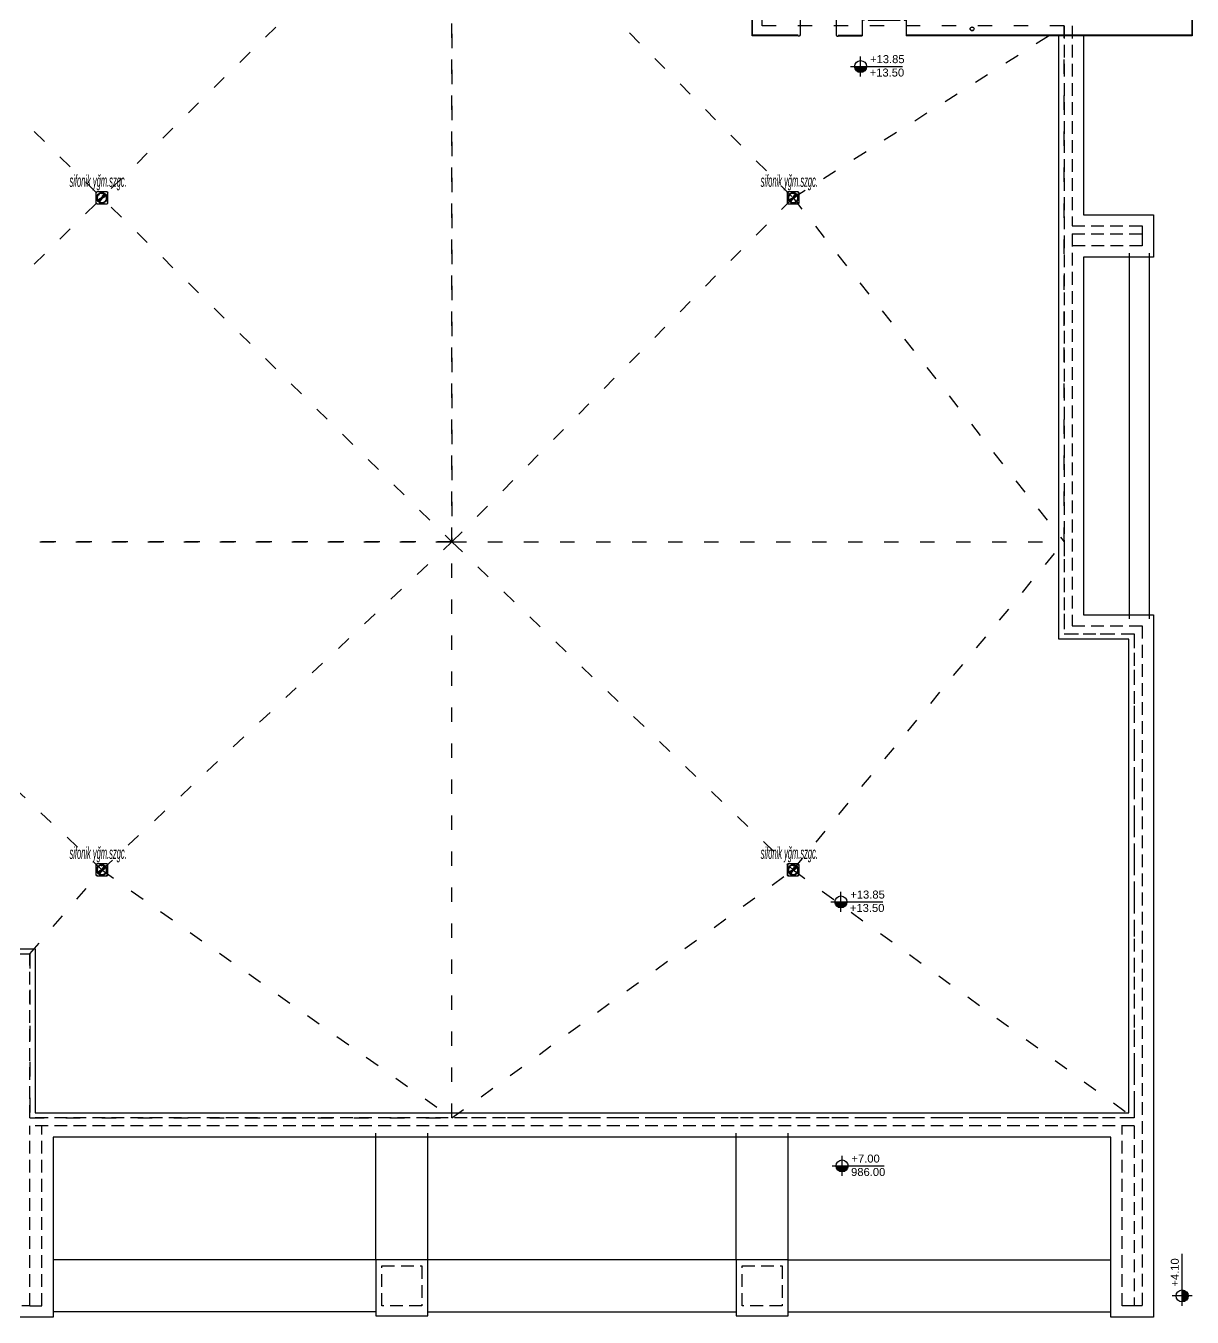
# Model space of a CAD drawing. Header units: centimetres. Extents: x 405564 to 502064, y 46284 to 60634.
# Drawn here: x 430460 to 433375, y 51805 to 55033 of the extents above; entities that cross this region are included whole.
import ezdxf
from ezdxf.enums import TextEntityAlignment as Align

# ---------------------------------------------------------------- set-up
doc = ezdxf.new("R2010")
doc.units = ezdxf.units.CM
doc.linetypes.add('ACAD_ISO03W100', pattern=[30, 12, -18])
doc.linetypes.add('HIDDEN', pattern=[9.525, 6.35, -3.175])
doc.layers.get('0').update_dxf_attribs({"color": 8, "lineweight": 9})
for name, color, linetype, lineweight in [('0-KRCN-MİMARİ-220526', 8, 'Continuous', 9), ('0-KRCN-SHT-YAZI-ÇAP-PİSSU', 41, 'Continuous', 30), ('GEB-BEZUG', 8, 'Continuous', 25)]:
    doc.layers.add(name, color=color, linetype=linetype, lineweight=lineweight)
for name, color, linetype in [('AS_DUV_CIMENTO ESASLI PANEL CEPHE KAPLAMASI', 8, 'Continuous'), ('AS_GOR', 8, 'Continuous'), ('AS_GOR_UZAK2', 8, 'Continuous'), ('AS_KAPI', 8, 'Continuous'), ('AS_KAPI_POZ', 8, 'Continuous'), ('AS_KAPI_SAC', 8, 'Continuous'), ('AS_SMB_KOT', 8, 'Continuous'), ('AS_TA_HIDDEN', 8, 'HIDDEN'), ('AS_TES_SUZGEC', 171, 'Continuous'), ('AS_YAZI_EGIM', 8, 'Continuous')]:
    doc.layers.add(name, color=color, linetype=linetype)
doc.styles.add('_yazı-50', font='arial.ttf')
doc.styles.add('OLCU', font='romanstw.shx', dxfattribs={"width": 0.6})
doc.styles.add('ÇAP-2', font='ARIALNBI.TTF')

# ---------------------------------------------------------------- blocks, each defined once
blk = doc.blocks.new('kot01')
at = {"layer": 'AS_SMB_KOT'}
h = blk.add_hatch(color=8, dxfattribs=at)
edge = h.paths.add_edge_path()
edge.add_arc((0, 0), 0.3, 180, 360)
edge.add_line((0.3, 0), (-0.3, 0))
for p, q in [((-0.5, 0), (2.1, 0)), ((0, -0.5), (0, 0.5))]:
    blk.add_line(p, q, dxfattribs=at)
blk.add_circle((0, 0), 0.3, dxfattribs=at)
at = {"layer": 'AS_SMB_KOT', "style": '_yazı-50'}
for tag, p in [('INCE', (0.434, 0.1)), ('KABA', (0.434, -0.5))]:
    blk.add_attdef(tag, p, '', height=0.4, dxfattribs=at)
blk = doc.blocks.new('*U52')
at = {"color": 0, "linetype": 'HIDDEN', "lineweight": -2}
blk.add_line((3, 105), (3, 1), dxfattribs=at)
at = {"color": 0, "lineweight": -2}
for points in [[(-2, 0), (0, 0), (0, 1), (3, 1), (3, -1), (5, -1), (5, -6), (0, -6), (0, -45)], [(112, 0), (110, 0), (110, 1), (107, 1), (107, -1), (105, -1), (105, -6), (110, -6), (110, -45)], [(15, -1), (15, -6), (95, -6), (95, -1)]]:
    blk.add_lwpolyline(points, dxfattribs=at)
blk.add_lwpolyline([(0, 1), (0, 0)])
blk.add_lwpolyline([(3, 1), (3, -1), (107, -1), (107, 1)], close=True, dxfattribs=at)
at = {"color": 0, "linetype": 'HIDDEN', "lineweight": -2}
blk.add_arc((3, 1), 104, 360, 90, dxfattribs=at)
at = {"color": 3, "style": 'OLCU', "width": 0.5, "flags": 1}
for tag, p in [('K-DIVISYON', (-80, -85)), ('K-PBAR', (105, -85)), ('K-KAPITIP', (-80, -335))]:
    blk.add_attdef(tag, p, '', height=17.5, dxfattribs=at)
at = {"color": 5, "true_color": 0x0505ff, "style": 'OLCU', "width": 0.5, "flags": 1}
for tag, p in [('K-NEREDEN-NO', (-80, -110)), ('K-NEREYE-NO', (-80, -185)), ('K-DUVARTIP', (-80, -285)), ('K-ACILISYON', (-80, -310))]:
    blk.add_attdef(tag, p, '', height=17.5, dxfattribs=at)
at = {"color": 1, "true_color": 0xfa0000, "style": 'OLCU', "width": 0.5, "flags": 1}
for tag, p in [('K-IZLENEBILIRLIK', (105, -110)), ('K-TEKMELIK', (105, -135)), ('K-KONTROLTIPNEREDEN', (-80, -160)), ('K-BAND', (105, -160)), ('K-MENFEZ', (105, -210)), ('K-KONTROLTIPNEREYE', (-80, -235)), ('K-PENCERE', (105, -235)), ('K-KILITTIP', (-80, -260)), ('K-NOT-AS-MIMARI1', (105, -285)), ('K-NOT-ELEKTRIK', (105, -335)), ('K-NOT-YANGIN', (105, -360)), ('K-ACMAKAPAMASISTEMI', (-80, -385)), ('K-NOT-ISLETME', (105, -385)), ('K-YANGIN', (-80, -435))]:
    blk.add_attdef(tag, p, '', height=17.5, dxfattribs=at)
at = {"color": 220, "true_color": 0xf113d4, "style": 'OLCU', "width": 0.5, "flags": 1}
for tag, p in [('K-NEREDEN-AD', (-80, -135)), ('K-NEREYE-AD', (-80, -210))]:
    blk.add_attdef(tag, p, '', height=17.5, dxfattribs=at)
at = {"color": 0, "style": 'OLCU', "width": 0.5, "flags": 1}
for tag, p in [('K-TAMACILIRLIK', (105, -185)), ('K-NOT-AS-MIMARI2', (105, -310)), ('K-KASATIP', (-80, -360)), ('K-KURSUN', (-80, -410))]:
    blk.add_attdef(tag, p, '', height=17.5, dxfattribs=at)
at = {"color": 252, "style": 'OLCU', "width": 0.5, "flags": 1}
for tag, p in [('K-REZ1', (105, -435)), ('K-REZ2', (105, -460)), ('K-REZ3', (105, -485)), ('K-REZ4', (105, -510)), ('K-REZ5', (105, -535))]:
    blk.add_attdef(tag, p, '', height=17.5, dxfattribs=at)
at = {"layer": 'AS_KAPI_POZ', "style": 'OLCU', "width": 0.5}
blk.add_attdef('K-NO', text='', height=8, rotation=90, dxfattribs=at).set_placement((6, 3), align=Align.TOP_LEFT)
at = {"layer": 'AS_KAPI_POZ', "style": 'OLCU', "width": 0.45}
for tag, p in [('POZ+GEN', (55, 16.5)), ('YUK', (55, -21.5))]:
    blk.add_attdef(tag, text='', height=20, dxfattribs=at).set_placement(p, align=Align.MIDDLE_CENTER)
at = {"layer": 'AS_KAPI_POZ', "color": 251, "style": 'OLCU', "width": 0.45}
blk.add_attdef('K-DUVAR(CM)', text='', height=6, dxfattribs=at).set_placement((-5, -5), align=Align.MIDDLE_RIGHT)
blk = doc.blocks.new('*U53')
at = {"color": 0, "linetype": 'HIDDEN', "lineweight": -2}
blk.add_line((-3, 95), (-3, 1), dxfattribs=at)
at = {"color": 0, "lineweight": -2}
for points in [[(-102, 0), (-100, 0), (-100, 1), (-97, 1), (-97, -3), (-95, -3), (-95, -44), (-96.8, -44), (-96.8, -46), (-100, -46), (-100, -45), (-102, -45)], [(2, 0), (0, 0), (0, 1), (-3, 1), (-3, -3), (-5, -3), (-5, -44), (-3, -44), (-3, -46), (0, -46), (0, -45), (2, -45)]]:
    blk.add_lwpolyline(points, dxfattribs=at)
blk.add_lwpolyline([(-3, 1), (-3, -3), (-97, -3), (-97, 1)], close=True, dxfattribs=at)
blk.add_lwpolyline([(0, 1), (0, 0)])
at = {"color": 0, "linetype": 'HIDDEN', "lineweight": -2}
blk.add_arc((-3, 1), 94, 90, 180, dxfattribs=at)
at = {"color": 3, "style": 'OLCU', "width": 0.5, "flags": 1}
for tag, p in [('K-DIVISYON', (-190, -85)), ('K-PBAR', (-5, -85)), ('K-KAPITIP', (-190, -335))]:
    blk.add_attdef(tag, p, '', height=17.5, dxfattribs=at)
at = {"color": 5, "true_color": 0x0505ff, "style": 'OLCU', "width": 0.5, "flags": 1}
for tag, p in [('K-NEREDEN-NO', (-190, -110)), ('K-NEREYE-NO', (-190, -185)), ('K-DUVARTIP', (-190, -285)), ('K-ACILISYON', (-190, -310))]:
    blk.add_attdef(tag, p, '', height=17.5, dxfattribs=at)
at = {"color": 1, "true_color": 0xfa0000, "style": 'OLCU', "width": 0.5, "flags": 1}
for tag, p in [('K-IZLENEBILIRLIK', (-5, -110)), ('K-TEKMELIK', (-5, -135)), ('K-KONTROLTIPNEREDEN', (-190, -160)), ('K-BAND', (-5, -160)), ('K-MENFEZ', (-5, -210)), ('K-KONTROLTIPNEREYE', (-190, -235)), ('K-PENCERE', (-5, -235)), ('K-KILITTIP', (-190, -260)), ('K-NOT-AS-MIMARI1', (-5, -285)), ('K-NOT-ELEKTRIK', (-5, -335)), ('K-NOT-YANGIN', (-5, -360)), ('K-ACMAKAPAMASISTEMI', (-190, -385)), ('K-NOT-ISLETME', (-5, -385)), ('K-YANGIN', (-190, -435))]:
    blk.add_attdef(tag, p, '', height=17.5, dxfattribs=at)
at = {"color": 220, "true_color": 0xf113d4, "style": 'OLCU', "width": 0.5, "flags": 1}
for tag, p in [('K-NEREDEN-AD', (-190, -135)), ('K-NEREYE-AD', (-190, -210))]:
    blk.add_attdef(tag, p, '', height=17.5, dxfattribs=at)
at = {"color": 0, "style": 'OLCU', "width": 0.5, "flags": 1}
for tag, p in [('K-TAMACILIRLIK', (-5, -185)), ('K-NOT-AS-MIMARI2', (-5, -310)), ('K-KASATIP', (-190, -360)), ('K-KURSUN', (-190, -410))]:
    blk.add_attdef(tag, p, '', height=17.5, dxfattribs=at)
at = {"color": 252, "style": 'OLCU', "width": 0.5, "flags": 1}
for tag, p in [('K-REZ1', (-5, -435)), ('K-REZ2', (-5, -460)), ('K-REZ3', (-5, -485)), ('K-REZ4', (-5, -510)), ('K-REZ5', (-5, -535))]:
    blk.add_attdef(tag, p, '', height=17.5, dxfattribs=at)
at = {"layer": 'AS_KAPI_POZ', "style": 'OLCU', "width": 0.45}
for tag, p in [('POZ+GEN', (-50, 16.5)), ('YUK', (-50, -21.5))]:
    blk.add_attdef(tag, text='', height=20, dxfattribs=at).set_placement(p, align=Align.MIDDLE_CENTER)
at = {"layer": 'AS_KAPI_POZ', "style": 'OLCU', "width": 0.5}
blk.add_attdef('K-NO', text='', height=8, rotation=90, dxfattribs=at).set_placement((-22, 3), align=Align.TOP_LEFT)
at = {"layer": 'AS_KAPI_POZ', "color": 251, "style": 'OLCU', "width": 0.45}
blk.add_attdef('K-DUVAR(CM)', text='', height=6, dxfattribs=at).set_placement((5, -5), align=Align.MIDDLE_RIGHT)
blk = doc.blocks.new('Einfügepunkt')
at = {"layer": 'GEB-BEZUG'}
for p, q in [((-1, -1), (1, 1)), ((-1, 1), (1, -1))]:
    blk.add_line(p, q, dxfattribs=at)
blk = doc.blocks.new('sifonik-suzgec')
at = {"layer": 'AS_TES_SUZGEC', "ltscale": 25}
for p, q in [((-15, 13), (-13, 15)), ((-15, 13), (-15, -13)), ((-12.9, 0.2), (-13.1, 0)), ((13, 15), (-13, 15)), ((-12.9, 0.2), (-12.2, 0.2)), ((-12.4, 3.5), (-12.6, 3.4)), ((-12.6, 3.4), (-12.5, 3.2)), ((-12.6, 3.4), (-11.9, 3.2)), ((-12.5, 3.2), (-11.8, 3)), ((-12.4, 3.5), (-11.7, 3.3)), ((-12.3, 0), (-12.2, 0.2)), ((-12.2, 0.2), (-11.8, 0.2)), ((-11.9, 3.2), (-11.7, 3.3)), ((-11.8, 3), (-11.9, 3.2)), ((-11.4, 2.9), (-11.8, 3)), ((-11.7, 3.3), (-11.3, 3.2)), ((-10.5, 1.6), (-11.7, 1.7)), ((-11.7, 1.4), (-10.6, 1.2)), ((-11.1, 6.6), (-11.3, 6.5)), ((-11.3, 6.5), (-11.3, 6.3)), ((-11.3, 6.5), (-10.7, 6.2)), ((-11.3, 6.3), (-10.6, 5.9)), ((-11.1, 6.6), (-10.4, 6.2)), ((-11, 4.3), (-9.9, 3.9)), ((-9.8, 4.2), (-10.8, 4.7)), ((-10.7, 6.2), (-10.4, 6.2)), ((-10.6, 5.9), (-10.7, 6.2)), ((-10.3, 5.7), (-10.6, 5.9)), ((-10.6, 1.2), (-10.5, 1.6)), ((-10.4, 6.2), (-10.1, 6.1)), ((-9.9, 3.9), (-9.8, 4.2)), ((-9.5, 7), (-8.5, 6.3)), ((-8.3, 6.6), (-9.3, 7.3)), ((-9.2, 9.2), (-9.2, 9)), ((-9, 9.2), (-9.2, 9.2)), ((-9.2, 9.2), (-8.7, 8.7)), ((-9.2, 9), (-8.7, 8.5)), ((-9, 9.2), (-8.5, 8.7)), ((-8.7, 8.7), (-8.5, 8.7)), ((-8.7, 8.5), (-8.7, 8.7)), ((-8.5, 8.2), (-8.7, 8.5)), ((-8.5, 8.7), (-8.2, 8.5)), ((-8.5, 6.3), (-8.3, 6.6)), ((-7.3, 9.3), (-6.6, 8.3)), ((-6.3, 8.5), (-7, 9.5)), ((-6.5, 11.3), (-6.6, 11.1)), ((-6.6, 11.1), (-6.2, 10.4)), ((-6.6, 8.3), (-6.3, 8.5)), ((-6.5, 11.3), (-6.2, 10.7)), ((-6.3, 11.3), (-6.5, 11.3)), ((-6.3, 11.3), (-5.9, 10.6)), ((-6.2, 10.7), (-5.9, 10.6)), ((-6.2, 10.4), (-6.2, 10.7)), ((-6.1, 10.1), (-6.2, 10.4)), ((-5.9, 10.6), (-5.7, 10.3)), ((-4.7, 10.8), (-4.2, 9.8)), ((-3.9, 9.9), (-4.3, 11)), ((-4.2, 9.8), (-3.9, 9.9)), ((-3.4, 12.6), (-3.5, 12.4)), ((-3.5, 12.4), (-3.3, 11.7)), ((-3.4, 12.6), (-3.2, 11.9)), ((-3.2, 12.5), (-3.4, 12.6)), ((-3.3, 11.7), (-3.2, 11.9)), ((-3.2, 11.3), (-3.3, 11.7)), ((-0.6, 0.6), (-3.3, -1.2)), ((-3.3, -1.3), (-0.5, 0.5)), ((-3.2, 12.5), (-3, 11.8)), ((-3.2, 11.9), (-3, 11.8)), ((-3, 11.8), (-2.9, 11.4)), ((-1.7, 11.7), (-1.6, 10.5)), ((-1.6, 10.5), (-1.2, 10.6)), ((-1.2, 10.6), (-1.4, 11.7)), ((1.8, 4.2), (-0.6, 0.6)), ((-0.6, 0.6), (-0.5, 0.5)), ((-0.5, 0.5), (1.8, 4.1)), ((-0.5, 0.5), (0, 0)), ((0, 13.1), (-0.2, 12.9)), ((-0.2, 12.9), (-0.2, 12.2)), ((-0.2, 12.2), (0, 12.3)), ((-0.2, 11.8), (-0.2, 12.2)), ((0, 13.1), (0, 12.3)), ((0.2, 12.9), (0, 13.1)), ((0, 12.3), (0.2, 12.2)), ((0, 0), (2.6, 2.6)), ((0, 0), (0, 0.2)), ((0.2, 12.9), (0.2, 12.2)), ((0.2, 12.2), (0.2, 11.8)), ((3.3, 1.3), (0.5, -0.5)), ((0.6, -0.6), (3.3, 1.2)), ((1.4, 11.7), (1.2, 10.6)), ((1.2, 10.6), (1.6, 10.5)), ((1.6, 10.5), (1.7, 11.7)), ((1.9, 4.3), (1.8, 4.2)), ((1.8, 4.2), (1.8, 4.1)), ((1.8, 4.2), (1.8, 4.2)), ((1.8, 4.1), (1.8, 4.2)), ((2.6, 2.6), (1.8, 4.2)), ((1.8, 4.1), (2.6, 2.6)), ((3.8, 7.3), (1.9, 4.3)), ((1.9, 4.3), (3.9, 7.2)), ((1.9, 4.2), (1.9, 4.3)), ((1.9, 4.3), (1.9, 4.2)), ((1.9, 4.3), (1.9, 4.3)), ((2.7, 2.7), (1.9, 4.3)), ((1.9, 4.2), (2.7, 2.7)), ((2.6, 2.6), (2.6, 2.6)), ((2.6, 2.6), (2.6, 2.6)), ((2.6, 2.6), (3.3, 1.3)), ((3.3, 1.3), (2.6, 2.6)), ((2.7, 2.7), (7.7, 7.7)), ((2.7, 2.7), (2.7, 2.7)), ((2.7, 2.7), (2.7, 2.7)), ((2.7, 2.7), (3.4, 1.4)), ((3.4, 1.4), (2.7, 2.7)), ((2.9, 11.4), (3, 11.8)), ((3.2, 12.5), (3, 11.8)), ((3, 11.8), (3.2, 11.9)), ((3.4, 12.6), (3.2, 11.9)), ((3.4, 12.6), (3.2, 12.5)), ((3.2, 11.9), (3.3, 11.7)), ((3.3, 11.7), (3.2, 11.3)), ((3.5, 12.4), (3.3, 11.7)), ((3.3, 1.2), (3.5, 1.3)), ((3.3, 1.3), (3.3, 1.3)), ((3.3, 1.2), (3.3, 1.3)), ((3.3, 1.3), (3.3, 1.2)), ((3.5, 12.4), (3.4, 12.6)), ((7.2, 3.9), (3.4, 1.4)), ((3.4, 1.4), (3.4, 1.4)), ((3.5, 1.3), (3.4, 1.4)), ((3.4, 1.4), (3.5, 1.3)), ((3.5, 1.3), (7.3, 3.8)), ((3.8, 7.3), (4.1, 7.7)), ((4.3, 11), (3.9, 9.9)), ((3.9, 9.9), (4.2, 9.8)), ((4.1, 7.7), (5.7, 10.3)), ((4.2, 9.8), (4.7, 10.8)), ((5.7, 10.3), (5.9, 10.5)), ((6.3, 11.3), (5.9, 10.5)), ((5.9, 10.5), (6.1, 10.6)), ((6.5, 11.3), (6.1, 10.6)), ((6.1, 10.6), (6.2, 10.3)), ((6.2, 10.3), (6.1, 10.1)), ((6.6, 11.1), (6.2, 10.3)), ((6.5, 11.3), (6.3, 11.3)), ((6.6, 11.1), (6.5, 11.3)), ((6.6, 9.8), (6.8, 9.9)), ((7.2, 9.3), (7.4, 9.5)), ((7.7, 4.1), (7.3, 3.8)), ((7.7, 9.2), (7.6, 9.1)), ((7.7, 7.7), (8.6, 8.6)), ((7.7, 4.1), (10.3, 5.7)), ((10.3, 5.8), (7.9, 4.3)), ((8.2, 8.5), (8.4, 8.6)), ((9, 9.2), (8.4, 8.6)), ((8.4, 8.6), (8.6, 8.6)), ((8.6, 8.4), (8.5, 8.2)), ((9.2, 9.2), (8.6, 8.6)), ((9.2, 9), (8.6, 8.4)), ((8.6, 8.6), (8.6, 8.4)), ((9.2, 9.2), (9, 9.2)), ((9.1, 7.6), (9.2, 7.7)), ((9.2, 9), (9.2, 9.2)), ((9.3, 7.2), (9.5, 7.4)), ((9.9, 6.8), (9.8, 6.6)), ((10.1, 6.1), (10.3, 6.2)), ((11.1, 6.6), (10.3, 6.2)), ((10.3, 6.2), (10.6, 6.1)), ((10.5, 6), (10.3, 5.8)), ((10.3, 5.7), (10.5, 5.9)), ((10.3, 5.8), (10.3, 5.7)), ((11.3, 6.3), (10.5, 5.9)), ((10.6, 6.1), (10.5, 6)), ((10.5, 5.9), (10.5, 6)), ((11.3, 6.5), (10.6, 6.1)), ((11.3, 6.5), (11.1, 6.6)), ((11.3, 6.3), (11.3, 6.5)), ((11.7, 3.3), (11.3, 3.2)), ((11.4, 2.9), (11.8, 3)), ((12.4, 3.5), (11.7, 3.3)), ((11.9, 3.2), (11.7, 3.3)), ((11.8, 3), (11.9, 3.2)), ((12.5, 3.2), (11.8, 3)), ((12.2, 0.2), (11.8, 0.2)), ((12.6, 3.4), (11.9, 3.2)), ((12.3, 0), (12.2, 0.2)), ((12.9, 0.2), (12.2, 0.2)), ((12.6, 3.4), (12.4, 3.5)), ((12.5, 3.2), (12.6, 3.4)), ((13.1, 0), (12.9, 0.2)), ((13, 15), (15, 13)), ((15, -13), (15, 13)), ((-13, -15), (-15, -13)), ((-13.1, 0), (-12.9, -0.2)), ((-13.1, 0), (-12.3, 0)), ((-13, -15), (13, -15)), ((-12.9, -0.2), (-12.2, -0.2)), ((-12.5, -3.2), (-12.6, -3.4)), ((-12.6, -3.4), (-11.9, -3.2)), ((-12.6, -3.4), (-12.4, -3.5)), ((-12.5, -3.2), (-11.8, -3)), ((-12.4, -3.5), (-11.7, -3.3)), ((-12.2, -0.2), (-12.3, 0)), ((-11.8, -0.2), (-12.2, -0.2)), ((-11.9, -3.2), (-11.8, -3)), ((-11.7, -3.3), (-11.9, -3.2)), ((-11.8, -3), (-11.4, -2.9)), ((-10.6, -1.2), (-11.7, -1.4)), ((-11.7, -1.7), (-10.5, -1.6)), ((-11.3, -3.2), (-11.7, -3.3)), ((-11.3, -6.3), (-10.5, -5.9)), ((-11.3, -6.5), (-10.6, -6.1)), ((-11.3, -6.3), (-11.3, -6.5)), ((-11.3, -6.5), (-11.1, -6.6)), ((-11.1, -6.6), (-10.3, -6.2)), ((-9.9, -3.9), (-11, -4.3)), ((-10.8, -4.7), (-9.8, -4.2)), ((-10.5, -1.6), (-10.6, -1.2)), ((-10.6, -6.1), (-10.5, -5.9)), ((-10.3, -6.2), (-10.6, -6.1)), ((-10.5, -5.9), (-10.3, -5.7)), ((-10.3, -5.7), (-7.7, -4.1)), ((-10.1, -6.1), (-10.3, -6.2)), ((-9.8, -4.2), (-9.9, -3.9)), ((-9.9, -6.8), (-9.8, -6.6)), ((-9.3, -7.2), (-9.5, -7.4)), ((-9.1, -7.6), (-9.2, -7.7)), ((-9.2, -9), (-8.6, -8.4)), ((-9.2, -9.2), (-8.6, -8.6)), ((-9.2, -9), (-9.2, -9.2)), ((-9.2, -9.2), (-9, -9.2)), ((-9, -9.2), (-8.4, -8.6)), ((-8.6, -8.6), (-7.7, -7.7)), ((-8.6, -8.4), (-8.5, -8.2)), ((-8.6, -8.6), (-8.6, -8.4)), ((-8.4, -8.6), (-8.6, -8.6)), ((-8.2, -8.5), (-8.4, -8.6)), ((-7.7, -7.7), (-2.7, -2.7)), ((-7.7, -4.1), (-7.3, -3.8)), ((-7.7, -9.2), (-7.6, -9.1)), ((-7.2, -9.3), (-7.4, -9.5)), ((-3.5, -1.3), (-7.3, -3.8)), ((-7.3, -3.9), (-3.4, -1.4)), ((-6.6, -9.8), (-6.8, -9.9)), ((-6.6, -11.1), (-6.2, -10.3)), ((-6.6, -11.1), (-6.5, -11.3)), ((-6.5, -11.3), (-6.1, -10.6)), ((-6.5, -11.3), (-6.3, -11.3)), ((-6.3, -11.3), (-5.9, -10.5)), ((-6.2, -10.3), (-6.1, -10.1)), ((-6.1, -10.6), (-6.2, -10.3)), ((-6, -10.5), (-6.1, -10.6)), ((-5.8, -10.3), (-6, -10.5)), ((-6, -10.5), (-5.9, -10.5)), ((-5.9, -10.5), (-5.7, -10.3)), ((-4.3, -7.9), (-5.8, -10.3)), ((-5.7, -10.3), (-5.8, -10.3)), ((-5.7, -10.3), (-4.1, -7.7)), ((-3.8, -7.3), (-4.1, -7.7)), ((-1.9, -4.3), (-3.9, -7.3)), ((-3.8, -7.3), (-1.9, -4.3)), ((-3.3, -1.2), (-3.5, -1.3)), ((-3.5, -1.3), (-3.4, -1.4)), ((-3.4, -1.4), (-3.5, -1.3)), ((-3.5, -12.4), (-3.3, -11.7)), ((-3.5, -12.4), (-3.4, -12.6)), ((-3.4, -1.4), (-3.4, -1.4)), ((-2.7, -2.7), (-3.4, -1.4)), ((-3.4, -1.4), (-2.7, -2.7)), ((-3.4, -12.6), (-3.2, -11.9)), ((-3.4, -12.6), (-3.2, -12.5)), ((-3.3, -1.3), (-3.3, -1.2)), ((-3.3, -1.2), (-3.3, -1.3)), ((-3.3, -1.3), (-3.3, -1.3)), ((-2.6, -2.6), (-3.3, -1.3)), ((-3.3, -1.3), (-2.6, -2.6)), ((-3.2, -11.3), (-3.3, -11.7)), ((-3.3, -11.7), (-3.2, -11.9)), ((-3.2, -11.9), (-3, -11.8)), ((-3.2, -12.5), (-3, -11.8)), ((-3, -11.8), (-2.9, -11.4)), ((-2.7, -2.7), (-2.7, -2.7)), ((-2.7, -2.7), (-1.9, -4.3)), ((-1.9, -4.2), (-2.7, -2.7)), ((-2.7, -2.7), (-2.7, -2.7)), ((-2.6, -2.6), (0, 0)), ((-2.6, -2.6), (-2.6, -2.6)), ((-2.6, -2.6), (-1.8, -4.2)), ((-1.8, -4.1), (-2.6, -2.6)), ((-2.6, -2.6), (-2.6, -2.6)), ((-1.9, -4.3), (-1.8, -4.2)), ((-1.9, -4.2), (-1.9, -4.3)), ((-1.9, -4.3), (-1.9, -4.2)), ((-1.9, -4.3), (-1.9, -4.3)), ((0.5, -0.5), (-1.8, -4.1)), ((-1.8, -4.2), (0.6, -0.6)), ((-1.8, -4.2), (-1.8, -4.1)), ((-1.8, -4.1), (-1.8, -4.2)), ((-1.8, -4.2), (-1.8, -4.2)), ((0, 0), (-0.3, 0)), ((-0.2, -11.8), (-0.2, -12.2)), ((-0.2, -12.2), (0, -12.3)), ((-0.2, -12.9), (-0.2, -12.2)), ((-0.2, -12.9), (0, -13.1)), ((0, 0), (0.5, -0.5)), ((0, 0), (0.2, 0)), ((0, 0), (0, -0.3)), ((0, -12.3), (0.2, -12.2)), ((0, -13.1), (0, -12.3)), ((0, -13.1), (0.2, -12.9)), ((0.2, -12.2), (0.2, -11.8)), ((0.2, -12.9), (0.2, -12.2)), ((0.6, -0.6), (0.5, -0.5)), ((2.9, -11.4), (3, -11.8)), ((3, -11.8), (3.2, -11.9)), ((3.2, -12.5), (3, -11.8)), ((3.3, -11.7), (3.2, -11.3)), ((3.2, -11.9), (3.3, -11.7)), ((3.4, -12.6), (3.2, -11.9)), ((3.2, -12.5), (3.4, -12.6)), ((3.5, -12.4), (3.3, -11.7)), ((3.4, -12.6), (3.5, -12.4)), ((5.7, -10.3), (5.9, -10.6)), ((5.9, -10.6), (6.2, -10.7)), ((6.3, -11.3), (5.9, -10.6)), ((6.2, -10.4), (6.1, -10.1)), ((6.2, -10.7), (6.2, -10.4)), ((6.6, -11.1), (6.2, -10.4)), ((6.5, -11.3), (6.2, -10.7)), ((6.3, -11.3), (6.5, -11.3)), ((6.5, -11.3), (6.6, -11.1)), ((8.2, -8.5), (8.5, -8.7)), ((8.7, -8.5), (8.5, -8.2)), ((8.5, -8.7), (8.7, -8.7)), ((9, -9.2), (8.5, -8.7)), ((8.7, -8.7), (8.7, -8.5)), ((9.2, -9), (8.7, -8.5)), ((9.2, -9.2), (8.7, -8.7)), ((9, -9.2), (9.2, -9.2)), ((9.2, -9.2), (9.2, -9)), ((10.1, -6.1), (10.4, -6.2)), ((10.6, -5.9), (10.3, -5.7)), ((10.4, -6.2), (10.7, -6.2)), ((11.1, -6.6), (10.4, -6.2)), ((10.7, -6.2), (10.6, -5.9)), ((11.3, -6.3), (10.6, -5.9)), ((11.3, -6.5), (10.7, -6.2)), ((11.1, -6.6), (11.3, -6.5)), ((11.3, -3.2), (11.7, -3.3)), ((11.3, -6.5), (11.3, -6.3)), ((11.8, -3), (11.4, -2.9)), ((11.7, -3.3), (11.9, -3.2)), ((12.4, -3.5), (11.7, -3.3)), ((11.8, -0.2), (12.2, -0.2)), ((11.9, -3.2), (11.8, -3)), ((12.5, -3.2), (11.8, -3)), ((12.6, -3.4), (11.9, -3.2)), ((12.2, -0.2), (12.3, 0)), ((12.9, -0.2), (12.2, -0.2)), ((13.1, 0), (12.3, 0)), ((12.4, -3.5), (12.6, -3.4)), ((12.6, -3.4), (12.5, -3.2)), ((12.9, -0.2), (13.1, 0)), ((15, -13), (13, -15))]:
    blk.add_line(p, q, dxfattribs=at)
for centre, radius in [((0, 0), 13.1), ((-12.5, 12.5), 0.3), ((12.5, 12.5), 0.3), ((-12.5, -12.5), 0.3), ((12.5, -12.5), 0.3)]:
    blk.add_circle(centre, radius, dxfattribs=at)
for centre, radius, start, end in [((0, 0), 12.9, 165.8007, 179.1993), ((0, 0), 12.6, 165.8198, 179.1802), ((0, 0), 12.9, 150.8007, 164.1993), ((0, 0), 12.6, 150.8198, 164.1802), ((0, 0), 12.1, 165.8539, 179.1461), ((0, 0), 12, 165.8607, 179.1393), ((0, 0), 11.8, 165.8753, 179.1247), ((0, 0), 11.8, 171.6247, 173.3753), ((0, 0), 12.1, 150.8539, 164.1461), ((0, 0), 12, 150.8607, 164.1393), ((0, 0), 11.8, 150.8753, 164.1247), ((0, 0), 12.9, 135.8007, 149.1993), ((0, 0), 11.8, 156.6247, 158.3753), ((0, 0), 12.6, 135.8198, 149.1802), ((0, 0), 12.1, 135.8539, 149.1461), ((0, 0), 12, 135.8607, 149.1393), ((0, 0), 11.8, 135.8753, 149.1247), ((0, 0), 11.8, 141.6247, 143.3753), ((0, 0), 12.9, 120.8007, 134.1993), ((0, 0), 12.6, 120.8198, 134.1802), ((0, 0), 12.1, 120.8539, 134.1461), ((0, 0), 12, 120.8607, 134.1393), ((0, 0), 11.8, 120.8753, 134.1247), ((0, 0), 11.8, 126.6247, 128.3753), ((0, 0), 12.9, 105.8007, 119.1993), ((0, 0), 12.6, 105.8198, 119.1802), ((0, 0), 12.1, 105.8539, 119.1461), ((0, 0), 12, 105.8607, 119.1393), ((0, 0), 11.8, 105.8753, 119.1247), ((0, 0), 11.8, 111.6247, 113.3753), ((0, 0), 12.9, 90.8007, 104.1993), ((0, 0), 12.6, 90.8198, 104.1802), ((0, 0), 12.1, 90.8539, 104.1461), ((0, 0), 12, 90.8607, 104.1393), ((0, 0), 11.8, 90.8753, 104.1247), ((0, 0), 11.8, 96.6247, 98.3753), ((0, 0), 12.9, 75.8007, 89.1993), ((0, 0), 12.6, 75.8198, 89.1802), ((0, 0), 12.1, 75.8539, 89.1461), ((0, 0), 12, 75.8607, 89.1393), ((0, 0), 11.8, 75.8753, 89.1247), ((0, 0), 11.8, 81.6247, 83.3753), ((0, 0), 11.8, 60.8753, 74.1247), ((0, 0), 12.1, 60.8539, 74.1461), ((0, 0), 12, 60.8607, 74.1393), ((0, 0), 12.6, 60.8198, 74.1802), ((0, 0), 12.9, 60.8007, 74.1993), ((5.9, 5.9), 2.58, 45, 135.7807), ((0, 0), 11.8, 66.6247, 68.3753), ((0, 0), 11.8, 45.8753, 59.1247), ((0, 0), 12.1, 45.8539, 59.1461), ((0, 0), 12, 55.6693, 59.1393), ((0, 0), 12.6, 45.8198, 59.1802), ((0, 0), 12.9, 45.8007, 59.1993), ((0, 0), 12, 52.1808, 55.6693), ((0, 0), 12, 45.8607, 50.069), ((5.9, 5.9), 2.58, 321.1789, 45), ((5.9, 5.9), 2.58, 314.2193, 321.1789), ((0, 0), 11.8, 30.8753, 44.1247), ((0, 0), 12, 39.931, 44.1393), ((0, 0), 12.1, 30.8539, 44.1461), ((0, 0), 12.6, 30.8198, 44.1802), ((0, 0), 12.9, 30.8007, 44.1993), ((0, 0), 12, 34.3307, 37.8192), ((0, 0), 12, 30.8607, 34.3307), ((0, 0), 11.8, 15.8753, 29.1247), ((0, 0), 12, 15.8607, 29.1393), ((0, 0), 12.1, 15.8539, 29.1461), ((0, 0), 12.6, 15.8198, 29.1802), ((0, 0), 12.9, 15.8007, 29.1993), ((0, 0), 11.8, 0.8753, 14.1247), ((0, 0), 12, 0.8607, 14.1393), ((0, 0), 12.1, 0.8539, 14.1461), ((0, 0), 12.6, 0.8198, 14.1802), ((0, 0), 12.9, 0.8007, 14.1993), ((0, 0), 12.9, 180.8007, 194.1993), ((0, 0), 12.6, 180.8198, 194.1802), ((0, 0), 12.9, 195.8007, 209.1993), ((0, 0), 12.1, 180.8539, 194.1461), ((0, 0), 12.6, 195.8198, 209.1802), ((0, 0), 12, 180.8607, 194.1393), ((0, 0), 11.8, 180.8753, 194.1247), ((0, 0), 11.8, 186.6247, 188.3753), ((0, 0), 12.1, 195.8539, 209.1461), ((0, 0), 12, 195.8607, 209.1393), ((0, 0), 11.8, 195.8753, 209.1247), ((0, 0), 12.9, 210.8007, 224.1993), ((0, 0), 11.8, 201.6247, 203.3753), ((0, 0), 12.6, 210.8198, 224.1802), ((0, 0), 12.1, 210.8539, 224.1461), ((0, 0), 12, 210.8607, 214.3307), ((0, 0), 11.8, 210.8753, 224.1247), ((0, 0), 12, 214.3307, 217.8192), ((0, 0), 12, 219.931, 224.1393), ((0, 0), 12.9, 225.8007, 239.1993), ((0, 0), 12.6, 225.8198, 239.1802), ((-5.9, -5.9), 2.58, 134.2193, 225), ((0, 0), 12, 225.8607, 230.069), ((0, 0), 12.1, 225.8539, 239.1461), ((0, 0), 11.8, 225.8753, 239.1247), ((-5.9, -5.9), 2.58, 225, 308.8211), ((0, 0), 12, 232.1808, 235.6693), ((0, 0), 12, 235.6693, 239.1393), ((0, 0), 12.9, 240.8007, 254.1993), ((0, 0), 12.6, 240.8198, 254.1802), ((0, 0), 12.1, 240.8539, 254.1461), ((0, 0), 12, 240.8607, 254.1393), ((0, 0), 11.8, 240.8753, 254.1247), ((-5.9, -5.9), 2.58, 308.8211, 315.7807), ((0, 0), 12.9, 255.8007, 269.1993), ((0, 0), 12.6, 255.8198, 269.1802), ((0, 0), 12.1, 255.8539, 269.1461), ((0, 0), 11.8, 255.8753, 269.1247), ((0, 0), 12, 255.8607, 269.1393), ((0, 0), 11.8, 270.8753, 284.1247), ((0, 0), 12, 270.8607, 284.1393), ((0, 0), 12.1, 270.8539, 284.1461), ((0, 0), 12.6, 270.8198, 284.1802), ((0, 0), 12.9, 270.8007, 284.1993), ((0, 0), 11.8, 285.8753, 299.1247), ((0, 0), 12, 285.8607, 299.1393), ((0, 0), 12.1, 285.8539, 299.1461), ((0, 0), 12.6, 285.8198, 299.1802), ((0, 0), 12.9, 285.8007, 299.1993), ((0, 0), 11.8, 300.8753, 314.1247), ((0, 0), 12, 300.8607, 314.1393), ((0, 0), 12.1, 300.8539, 314.1461), ((0, 0), 12.6, 300.8198, 314.1802), ((0, 0), 12.9, 300.8007, 314.1993), ((0, 0), 11.8, 315.8753, 329.1247), ((0, 0), 12, 315.8607, 329.1393), ((0, 0), 12.1, 315.8539, 329.1461), ((0, 0), 12.6, 315.8198, 329.1802), ((0, 0), 12.9, 315.8007, 329.1993), ((0, 0), 11.8, 330.8753, 344.1247), ((0, 0), 12, 330.8607, 344.1393), ((0, 0), 12.1, 330.8539, 344.1461), ((0, 0), 12.6, 330.8198, 344.1802), ((0, 0), 12.9, 330.8007, 344.1993), ((0, 0), 11.8, 345.8753, 359.1247), ((0, 0), 12, 345.8607, 359.1393), ((0, 0), 12.1, 345.8539, 359.1461), ((0, 0), 12.6, 345.8198, 359.1802), ((0, 0), 12.9, 345.8007, 359.1993)]:
    blk.add_arc(centre, radius, start, end, dxfattribs=at)
for points, knots in [([(7.7, 7.7), (7.6, 7.8), (7.5, 7.9), (7.1, 8.2), (6.8, 8.3), (6.2, 8.4), (5.9, 8.5), (5.6, 8.4), (5.4, 8.4), (5.2, 8.3), (4.7, 8.2), (4.6, 8.1), (4.3, 7.9), (4.1, 7.7), (3.9, 7.5), (3.9, 7.4), (3.8, 7.3)], [-0.783062, -0.783062, -0.783062, -0.783062, -0.634163, -0.634163, -0.192454, -0.192454, 0.106051, 0.106051, 0.106051, 0.404556, 0.404556, 0.625445, 0.625445, 0.846335, 0.846335, 0.994853, 0.994853, 0.994853, 0.994853]), ([(3.8, 7.3), (3.8, 7.3), (3.8, 7.3), (3.8, 7.3), (3.8, 7.3), (3.8, 7.3)], [0.994853329, 0.994853329, 0.994853329, 0.994853329, 0.995833954, 0.995833954, 0.996814579, 0.996814579, 0.996814579, 0.996814579]), ([(3.9, 7.3), (3.9, 7.4), (4, 7.5), (4.2, 7.7), (4.3, 7.8), (4.6, 8), (4.8, 8.1), (5.2, 8.3), (5.4, 8.3), (5.7, 8.4), (5.9, 8.4), (6.1, 8.4), (6.7, 8.3), (7.1, 8.1), (7.5, 7.8), (7.6, 7.7), (7.7, 7.7)], [-0.994853, -0.994853, -0.994853, -0.994853, -0.846335, -0.846335, -0.625445, -0.625445, -0.404556, -0.404556, -0.106051, -0.106051, -0.106051, 0.192454, 0.192454, 0.634163, 0.634163, 0.784802, 0.784802, 0.784802, 0.784802]), ([(3.9, 7.2), (3.9, 7.2), (3.9, 7.2), (3.9, 7.3), (3.9, 7.3), (3.9, 7.3)], [-0.996814579, -0.996814579, -0.996814579, -0.996814579, -0.995833954, -0.995833954, -0.994853329, -0.994853329, -0.994853329, -0.994853329]), ([(7.7, 7.7), (7.7, 7.6), (7.8, 7.5), (8, 7.2), (8.1, 7.1), (8.2, 6.7), (8.3, 6.6), (8.4, 6.1), (8.4, 5.9), (8.4, 5.7), (8.3, 5.4), (8.3, 5.2), (8, 4.6), (7.8, 4.3), (7.5, 4), (7.4, 3.9), (7.3, 3.9)], [2.356791, 2.356791, 2.356791, 2.356791, 2.50743, 2.50743, 2.728284, 2.728284, 2.949139, 2.949139, 3.247644, 3.247644, 3.247644, 3.546149, 3.546149, 3.987927, 3.987927, 4.136446, 4.136446, 4.136446, 4.136446]), ([(7.3, 3.8), (7.4, 3.9), (7.5, 3.9), (7.9, 4.3), (8.1, 4.6), (8.3, 5.2), (8.4, 5.4), (8.4, 5.6), (8.5, 5.9), (8.4, 6.2), (8.4, 6.6), (8.3, 6.8), (8.2, 7.1), (8.1, 7.3), (7.9, 7.5), (7.8, 7.6), (7.7, 7.7)], [-4.136446, -4.136446, -4.136446, -4.136446, -3.987927, -3.987927, -3.546149, -3.546149, -3.247644, -3.247644, -3.247644, -2.949139, -2.949139, -2.728284, -2.728284, -2.50743, -2.50743, -2.358531, -2.358531, -2.358531, -2.358531]), ([(7.7, 7.7), (7.7, 7.7), (7.7, 7.7), (7.7, 7.7), (7.7, 7.7), (7.7, 7.7)], [-0.1161431, -0.1161431, -0.1161431, -0.1161431, -0.0580714, -0.0580714, 0, 0, 0, 0]), ([(-7.3, -3.8), (-7.4, -3.9), (-7.5, -3.9), (-7.9, -4.3), (-8.1, -4.6), (-8.3, -5.2), (-8.4, -5.4), (-8.4, -5.6), (-8.5, -5.9), (-8.4, -6.2), (-8.4, -6.6), (-8.3, -6.8), (-8.2, -7.1), (-8.1, -7.3), (-7.9, -7.5), (-7.8, -7.6), (-7.7, -7.7)], [-4.136446, -4.136446, -4.136446, -4.136446, -3.987927, -3.987927, -3.546149, -3.546149, -3.247644, -3.247644, -3.247644, -2.949139, -2.949139, -2.728284, -2.728284, -2.50743, -2.50743, -2.358531, -2.358531, -2.358531, -2.358531]), ([(-7.7, -7.7), (-7.7, -7.6), (-7.8, -7.5), (-8, -7.2), (-8.1, -7.1), (-8.2, -6.7), (-8.3, -6.6), (-8.4, -6.1), (-8.4, -5.9), (-8.4, -5.7), (-8.3, -5.4), (-8.3, -5.2), (-8, -4.6), (-7.8, -4.3), (-7.5, -4), (-7.4, -3.9), (-7.3, -3.9)], [2.356791, 2.356791, 2.356791, 2.356791, 2.50743, 2.50743, 2.728284, 2.728284, 2.949139, 2.949139, 3.247644, 3.247644, 3.247644, 3.546149, 3.546149, 3.987927, 3.987927, 4.136446, 4.136446, 4.136446, 4.136446]), ([(-7.7, -7.7), (-7.6, -7.8), (-7.5, -7.9), (-7.1, -8.2), (-6.8, -8.3), (-6.2, -8.4), (-5.9, -8.5), (-5.6, -8.4), (-5.4, -8.4), (-5.2, -8.3), (-4.7, -8.2), (-4.6, -8.1), (-4.3, -7.9), (-4.1, -7.7), (-3.9, -7.5), (-3.9, -7.4), (-3.8, -7.3)], [-0.783062, -0.783062, -0.783062, -0.783062, -0.634163, -0.634163, -0.192454, -0.192454, 0.106051, 0.106051, 0.106051, 0.404556, 0.404556, 0.625445, 0.625445, 0.846335, 0.846335, 0.994853, 0.994853, 0.994853, 0.994853]), ([(-3.9, -7.3), (-3.9, -7.4), (-4, -7.5), (-4.2, -7.7), (-4.3, -7.8), (-4.6, -8), (-4.8, -8.1), (-5.2, -8.3), (-5.4, -8.3), (-5.7, -8.4), (-5.9, -8.4), (-6.1, -8.4), (-6.7, -8.3), (-7.1, -8.1), (-7.5, -7.8), (-7.6, -7.7), (-7.7, -7.7)], [-0.994853, -0.994853, -0.994853, -0.994853, -0.846335, -0.846335, -0.625445, -0.625445, -0.404556, -0.404556, -0.106051, -0.106051, -0.106051, 0.192454, 0.192454, 0.634163, 0.634163, 0.784802, 0.784802, 0.784802, 0.784802]), ([(-7.7, -7.7), (-7.7, -7.7), (-7.7, -7.7), (-7.7, -7.7), (-7.7, -7.7), (-7.7, -7.7)], [0, 0, 0, 0, 0.0580714, 0.0580714, 0.1161431, 0.1161431, 0.1161431, 0.1161431]), ([(-3.9, -7.3), (-3.9, -7.3), (-3.9, -7.3), (-3.9, -7.3), (-3.9, -7.3), (-3.9, -7.3)], [-0.996814579, -0.996814579, -0.996814579, -0.996814579, -0.995833954, -0.995833954, -0.994853329, -0.994853329, -0.994853329, -0.994853329]), ([(-3.8, -7.3), (-3.8, -7.3), (-3.8, -7.3), (-3.8, -7.3), (-3.8, -7.3), (-3.8, -7.3)], [0.994853329, 0.994853329, 0.994853329, 0.994853329, 0.995833954, 0.995833954, 0.996814579, 0.996814579, 0.996814579, 0.996814579])]:
    blk.add_open_spline(points, degree=3, knots=knots, dxfattribs=at)
for points in [[(7.3, 3.9), (7.3, 3.9), (7.2, 3.9), (7.2, 3.9)], [(7.3, 3.8), (7.3, 3.8), (7.3, 3.8), (7.3, 3.8)], [(-7.3, -3.8), (-7.3, -3.8), (-7.3, -3.8), (-7.3, -3.8)], [(-7.3, -3.9), (-7.3, -3.9), (-7.3, -3.9), (-7.3, -3.9)]]:
    blk.add_open_spline(points, degree=3, dxfattribs=at)
at = {"ltscale": 25, "xscale": 0.1000000000000008, "yscale": 0.1000000000000008, "zscale": 0.1000000000000008}
blk.add_blockref('Einfügepunkt', (0, 0), dxfattribs=at)
at = {"layer": '0-KRCN-SHT-YAZI-ÇAP-PİSSU', "linetype": 'Continuous', "style": 'ÇAP-2', "width": 0.5}
blk.add_text('sifonik yğm.szgc.', height=30, dxfattribs=at).set_placement((-80.9, 27.6))
blk = doc.blocks.new('catı yagmur inis tip')
at = {"linetype": 'ByBlock'}
for radius in [5, 4.5]:
    blk.add_circle((0, 0), radius, dxfattribs=at)
blk = doc.blocks.new('A$C6A10209E')
at = {"layer": 'AS_DUV_CIMENTO ESASLI PANEL CEPHE KAPLAMASI'}
for points in [[(26825.7, -5626.5), (26710.7, -5626.5), (26710.7, -5146.5), (27810.7, -5146.5), (27810.7, -5626.5), (27095.7, -5626.5)], [(26825.7, -5625.2), (26711.9, -5625.2), (26711.9, -5147.7), (27809.4, -5147.7), (27809.4, -5625.2), (27095.7, -5625.2)], [(26925.7, -5625.2), (26985.7, -5625.2)], [(26925.7, -5626.5), (26985.7, -5626.5)]]:
    blk.add_lwpolyline(points, dxfattribs=at)
at = {"layer": 'AS_GOR'}
for points in [[(27538.7, -5626.5), (27538.7, -6073.5), (27713.7, -6073.5), (27713.7, -6179.5), (27538.7, -6179.5), (27538.7, -7073.5), (27713.7, -7073.5), (27713.7, -8829.5), (27607.7, -8829.5), (27607.7, -8379.5), (24963.7, -8379.5), (24963.7, -8829.5), (24857.7, -8829.5), (24857.7, -7969.5), (24113.7, -7969.5), (24113.7, -8829.5), (19457.7, -8829.5), (19457.7, -8579.5), (13313.7, -8579.5), (13313.7, -8829.5), (13157.7, -8829.5)], [(13157.7, -5783.5), (13218.7, -5783.5), (13218.7, -8518.5), (19518.7, -8518.5), (19518.7, -8768.5), (24052.7, -8768.5), (24052.7, -7908.5), (24918.7, -7908.5), (24918.7, -8318.5), (27652.7, -8318.5), (27652.7, -7134.5), (27477.7, -7134.5), (27477.7, -5626.5)], [(25770.7, -8686.5), (25770.7, -8369.5)], [(25900.7, -8686.5), (25900.7, -8369.5)], [(26670.7, -8686.5), (26670.7, -8369.5)], [(26800.7, -8686.5), (26800.7, -8369.5)], [(25770.7, -8686.5), (24963.7, -8686.5)], [(26670.7, -8686.5), (25900.7, -8686.5)], [(26800.7, -8686.5), (27607.7, -8686.5)], [(25770.7, -8816.5), (24963.7, -8816.5)], [(25900.7, -8816.5), (26670.7, -8816.5)], [(26800.7, -8816.5), (27607.7, -8816.5)]]:
    blk.add_lwpolyline(points, dxfattribs=at)
for points in [[(25900.7, -8686.5), (25770.7, -8686.5), (25770.7, -8826.5), (25900.7, -8826.5)], [(26800.7, -8686.5), (26670.7, -8686.5), (26670.7, -8826.5), (26800.7, -8826.5)]]:
    blk.add_lwpolyline(points, close=True, dxfattribs=at)
at = {"layer": 'AS_GOR_UZAK2'}
for points in [[(27653.7, -7083.5), (27653.7, -6169.5)], [(27703.7, -7083.5), (27703.7, -6169.5)]]:
    blk.add_lwpolyline(points, dxfattribs=at)
at = {"layer": 'AS_TA_HIDDEN', "linetype": 'HIDDEN', "ltscale": 5}
for p, q in [((27490.7, -5601.5), (27490.7, -7121.5)), ((27510.7, -5601.5), (27510.7, -6101.5)), ((27510.7, -6101.5), (27685.7, -6101.5)), ((27510.7, -6121.5), (27685.7, -6121.5)), ((27510.7, -6121.5), (27510.7, -7101.5)), ((27685.7, -6101.5), (27685.7, -6121.5)), ((27510.7, -7101.5), (27685.7, -7101.5)), ((27685.7, -7101.5), (27685.7, -8801.5)), ((27490.7, -7121.5), (27665.7, -7121.5)), ((27665.7, -7121.5), (27665.7, -8331.5)), ((24065.7, -7921.5), (24905.7, -7921.5)), ((24905.7, -8331.5), (24905.7, -7921.5)), ((27665.7, -8331.5), (24905.7, -8331.5)), ((27665.7, -8351.5), (24905.7, -8351.5)), ((24905.7, -8801.5), (24905.7, -8351.5)), ((27665.7, -8351.5), (27665.7, -8801.5)), ((24905.7, -8801.5), (24885.7, -8801.5)), ((27685.7, -8801.5), (27665.7, -8801.5))]:
    blk.add_line(p, q, dxfattribs=at)
for points in [[(27685.7, -6121.5), (27685.7, -6151.5), (27510.7, -6151.5)], [(24905.7, -8801.5), (24935.7, -8801.5), (24935.7, -8351.5)], [(27665.7, -8801.5), (27635.7, -8801.5), (27635.7, -8351.5)]]:
    blk.add_lwpolyline(points, dxfattribs=at)
for points in [[(25885.7, -8801.5), (25785.7, -8801.5), (25785.7, -8701.5), (25885.7, -8701.5)], [(26785.7, -8801.5), (26685.7, -8801.5), (26685.7, -8701.5), (26785.7, -8701.5)]]:
    blk.add_lwpolyline(points, close=True, dxfattribs=at)
at = {"layer": 'AS_YAZI_EGIM', "linetype": 'ACAD_ISO03W100', "ltscale": 3}
for points in [[(25960.7, -5171.5), (24210.7, -5171.5), (24210.7, -6891.5), (25960.7, -6891.5)], [(26735.7, -5601.5), (26735.7, -5171.5), (25960.7, -5171.5), (25960.7, -6891.5), (27490.7, -6891.5), (27490.7, -5601.5)], [(25960.7, -6891.5), (24210.7, -6891.5), (24210.7, -7921.5), (24905.7, -7921.5), (24905.7, -8331.5), (25960.7, -8331.5)], [(27490.7, -6891.5), (27490.7, -7121.5), (27665.7, -7121.5), (27665.7, -8331.5), (25960.7, -8331.5), (25960.7, -6891.5)]]:
    blk.add_lwpolyline(points, close=True, dxfattribs=at)
for points in [[(24210.7, -5171.5), (25960.7, -6891.5)], [(24210.7, -6891.5), (25960.7, -5171.5)], [(25960.7, -5171.5), (26813.2, -6031.5), (27490.7, -6891.5)], [(25960.7, -6891.5), (26813.2, -6031.5), (27490.7, -5601.5)], [(24210.7, -6891.5), (25085.7, -7711.4), (25960.7, -8331.5)], [(24905.7, -7921.5), (25085.7, -7711.4), (25960.7, -6891.5)], [(25960.7, -6891.5), (26813.2, -7711.4), (27665.7, -8331.5)], [(25960.7, -8331.5), (26813.2, -7711.4), (27490.7, -6891.5)]]:
    blk.add_lwpolyline(points, dxfattribs=at)
for p in [(25085.7, -6031.5), (26813.2, -6031.5), (25085.7, -7711.4), (26813.2, -7711.4)]:
    blk.add_blockref('sifonik-suzgec', p)
at = {"layer": 'AS_KAPI'}
blk.add_blockref('*U53', (26925.7, -5581.5), dxfattribs=at)
at = {"layer": 'AS_KAPI_SAC'}
blk.add_blockref('*U52', (26985.7, -5581.5), dxfattribs=at)
at = {"layer": 'AS_SMB_KOT'}
ref = blk.add_blockref('kot01', (26982.1, -5703.2), dxfattribs=dict(at, xscale=50, yscale=50, zscale=50))
ref.add_attrib('INCE', '+13.85', dxfattribs={"layer": '0', "color": 1, "height": 20, "style": '_yazı-50'}).set_placement((27005.6, -5700.7), align=Align.BOTTOM_LEFT)
ref.add_attrib('KABA', '+13.50', (27004.7, -5728.2), dxfattribs={"layer": '0', "height": 20, "style": '_yazı-50'})
ref = blk.add_blockref('kot01', (26932.8, -7791.5), dxfattribs=dict(at, xscale=50, yscale=50, zscale=50))
ref.add_attrib('INCE', '+13.85', dxfattribs={"layer": '0', "color": 1, "height": 20, "style": '_yazı-50'}).set_placement((26956.2, -7789), align=Align.BOTTOM_LEFT)
ref.add_attrib('KABA', '+13.50', (26955.3, -7816.5), dxfattribs={"layer": '0', "height": 20, "style": '_yazı-50'})
ref = blk.add_blockref('kot01', (26935.7, -8451.5), dxfattribs=dict(at, xscale=50, yscale=50, zscale=50))
ref.add_attrib('INCE', '+7.00', dxfattribs={"layer": '0', "color": 1, "height": 20, "style": '_yazı-50'}).set_placement((26959.1, -8449), align=Align.BOTTOM_LEFT)
ref.add_attrib('KABA', '986.00', (26958.2, -8476.5), dxfattribs={"layer": '0', "height": 20, "style": '_yazı-50'})
ref = blk.add_blockref('kot01', (27785.7, -8776.5), dxfattribs=dict(at, xscale=50, yscale=50, zscale=50, rotation=90))
ref.add_attrib('INCE', '+4.10', dxfattribs={"layer": '0', "color": 1, "height": 20, "rotation": 90, "style": '_yazı-50'}).set_placement((27783.2, -8753), align=Align.BOTTOM_LEFT)
at = {"layer": 'AS_TES_SUZGEC'}
blk.add_blockref('catı yagmur inis tip', (27260.7, -5609), dxfattribs=at)

msp = doc.modelspace()

# ---------------------------------------------------------------- block references
at = {"layer": '0-KRCN-MİMARİ-220526'}
msp.add_blockref('A$C6A10209E', (405564.1, 60634), dxfattribs=at)

doc.saveas('drawing.dxf')
